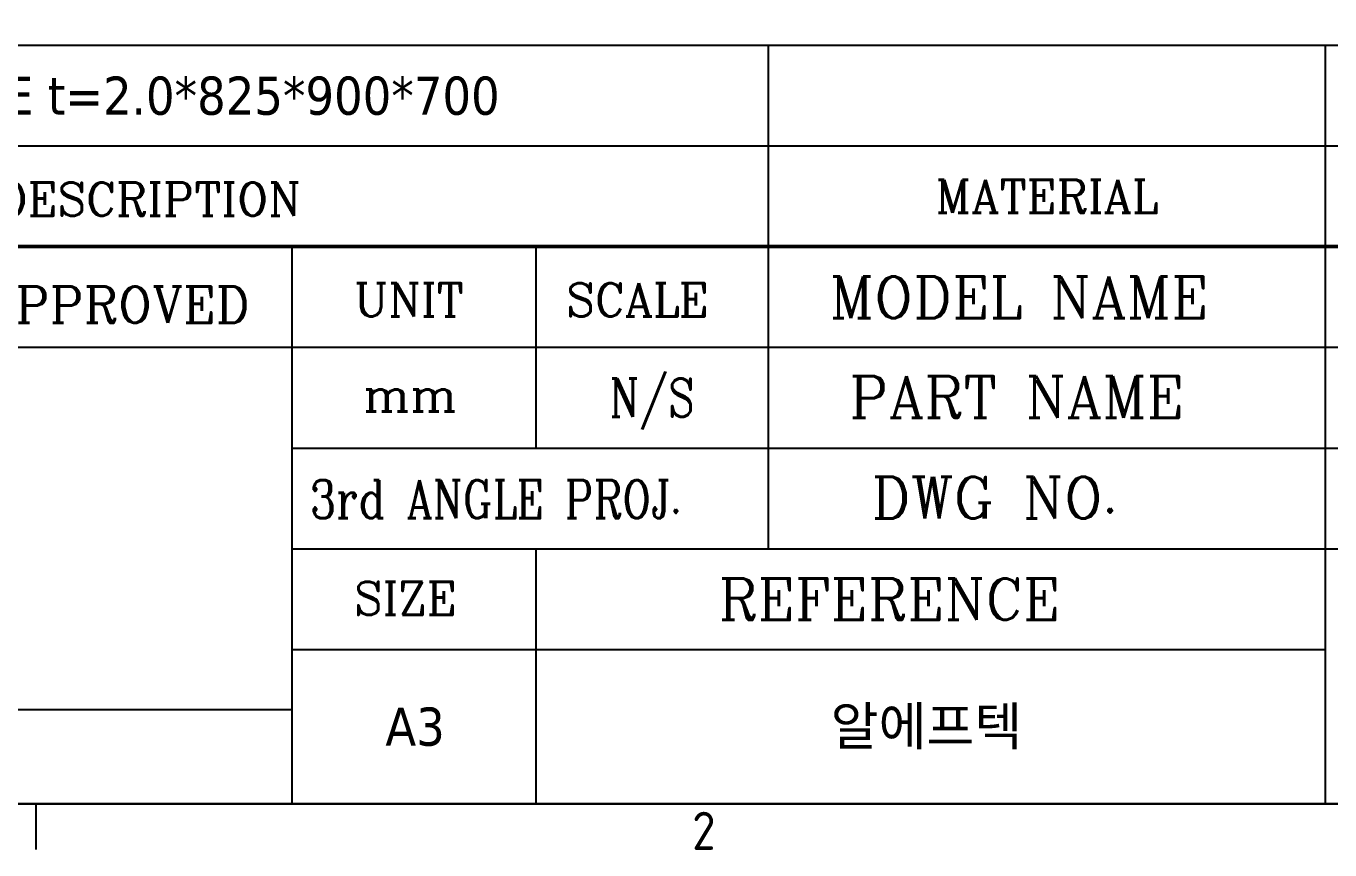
# Model space of a CAD drawing. Header units: millimetres. Extents: x 0 to 6720, y 0 to 4752.
# Drawn here: x 4472 to 5566, y 121 to 812 of the extents above; entities that cross this region are included whole.
import ezdxf
from ezdxf.enums import TextEntityAlignment as Align

# ---------------------------------------------------------------- set-up
doc = ezdxf.new("R2010")
doc.units = ezdxf.units.MM
doc.layers.add('DPAB0445$0$경계(ISO)', color=7, linetype='Continuous', lineweight=25)
doc.layers.add('DPAB0445$0$제목(ISO)', color=5, linetype='Continuous', lineweight=50)
doc.styles.add('DPAB0445$0$RC_284', font='ROMANC.shx')
doc.styles.add('DPAB0445$0$RC_287', font='ROMANC.shx')
doc.styles.add('DPAB0445$0$RC_292', font='ROMANC.shx')
doc.styles.add('DPAB0445$0$문자 텍스트_PSTEK_POSCO', font='isocp.shx')
doc.styles.add('DPAB0445$0$텍스트 스타일198', font='tahoma.ttf')
doc.styles.add('DPAB0445$0$텍스트 스타일333', font='ROMANC.shx', dxfattribs={"width": 0.8})

# ---------------------------------------------------------------- blocks, each defined once
blk = doc.blocks.new('DPAB0445$0$경계 Default Border')
at = {"layer": 'DPAB0445$0$경계(ISO)'}
blk.add_line((280, 10), (280, 7.6), dxfattribs=at)
at = {"layer": 'DPAB0445$0$경계(ISO)', "flags": 128}
blk.add_lwpolyline([(10, 10), (10, 287), (410, 287), (410, 10), (10, 10)], dxfattribs=at)
at = {"layer": 'DPAB0445$0$경계(ISO)', "color": 2, "insert": (314.418, 7.581), "char_height": 2, "attachment_point": 7, "style": 'DPAB0445$0$문자 텍스트_PSTEK_POSCO'}
blk.add_mtext('2', dxfattribs=at)
blk = doc.blocks.new('DPAB0445$0$제목 블록 PSTEK')
at = {"color": 180}
for p, q in [((182.476, 51.565), (372.476, 51.565)), ((280.876, 51.565), (280.876, 41.005)), ((310.088, 51.565), (310.088, 41.005)), ((182.476, 46.285), (372.476, 46.285)), ((255.918, 11.791), (255.918, 41.005)), ((268.692, 41.005), (268.692, 30.445)), ((280.876, 41.005), (280.876, 25.165)), ((310.088, 41.005), (310.088, 11.791)), ((206.451, 35.725), (372.476, 35.725)), ((255.918, 30.445), (372.476, 30.445)), ((255.918, 25.165), (372.476, 25.165)), ((268.692, 25.165), (268.692, 11.791)), ((255.918, 19.885), (310.088, 19.885)), ((206.451, 16.741), (255.918, 16.741)), ((182.476, 11.791), (372.476, 11.791))]:
    blk.add_line(p, q, dxfattribs=at)
at = {"color": 7, "lineweight": 50}
blk.add_line((206.451, 41.005), (372.476, 41.005), dxfattribs=at)
at = {"color": 2, "style": 'DPAB0445$0$RC_284'}
blk.add_text('MATERIAL', height=1.7424, dxfattribs=at).set_placement((295.482, 43.645), align=Align.MIDDLE_CENTER)
at = {"color": 2}
for s, height, style, p in [('DESCRIPTION', 1.7424, 'DPAB0445$0$RC_284', (240.403, 42.623)), ('UNIT', 1.7424, 'DPAB0445$0$RC_284', (259.165, 37.343)), ('SCALE', 1.7424, 'DPAB0445$0$RC_284', (270.293, 37.343)), ('MODEL NAME', 2.178, 'DPAB0445$0$RC_292', (284.096, 37.255)), ('APPROVED', 1.9, 'DPAB0445$0$RC_287', (239.78, 37.009)), ('PART NAME', 2.178, 'DPAB0445$0$RC_292', (285.142, 32.03)), ('mm', 1.7424, 'DPAB0445$0$RC_284', (259.651, 32.354)), (' DWG NO.', 2.178, 'DPAB0445$0$RC_292', (284.812, 26.75)), ('SIZE', 1.7424, 'DPAB0445$0$RC_284', (259.165, 21.695)), ('REFERENCE', 2.178, 'DPAB0445$0$RC_292', (278.274, 21.432))]:
    blk.add_text(s, height=height, dxfattribs=dict(at, style=style)).set_placement(p)
at = {"color": 7, "style": 'DPAB0445$0$텍스트 스타일333', "width": 0.8}
blk.add_text('N/S', height=2, dxfattribs=at).set_placement((274.784, 33.085), align=Align.MIDDLE_CENTER)
at = {"color": 2, "style": 'DPAB0445$0$텍스트 스타일333', "width": 0.8}
blk.add_text('3rd ANGLE PROJ.', height=2, dxfattribs=at).set_placement((256.843, 26.761))
at = {"layer": 'DPAB0445$0$제목(ISO)', "color": 7, "style": 'DPAB0445$0$텍스트 스타일198'}
for tag, p in [('4._COLOR_001', (313.785, 49.869)), ('부품_번호_001', (195.659, 47.681)), ('설명_001', (227.075, 47.922)), ("3._Q'TY_001", (312.705, 47.922)), ('질량\\P3;_001', (349.565, 48.164)), ('4._COLOR_002', (317.922, 46.445)), ('1._MODEL_NAME_001', (330.014, 37.538)), ('제목_001', (338.147, 32.121)), ('부품_번호_001', (334.318, 26.806)), ('설계자_001', (208.993, 25.233)), ('점검자_001', (226.012, 25.234)), ('프로젝트_001', (277.188, 14.843)), ('시트_크기_001', (260.807, 14.838)), ('작성_날짜_001', (207.662, 13.266)), ('점검_날짜_001', (224.15, 13.266))]:
    blk.add_attdef(tag, p, '', height=2, dxfattribs=at)
for tag, p in [('재질', (295.482, 48.925)), ('엔지니어링_승인자', (247.673, 26.233)), ('엔지니어링_승인_날짜', (247.673, 14.266))]:
    blk.add_attdef(tag, text='', height=2, dxfattribs=at).set_placement(p, align=Align.MIDDLE_CENTER)

msp = doc.modelspace()

# ---------------------------------------------------------------- block references
at = {"xscale": 16, "yscale": 16, "zscale": 16}
msp.add_blockref('DPAB0445$0$경계 Default Border', (0, 0), dxfattribs=at)
ref = msp.add_blockref('DPAB0445$0$제목 블록 PSTEK', (600.387, -28.656), dxfattribs=dict(xscale=16, yscale=16, zscale=16))
ref.add_attrib('프로젝트_001', '알에프텍', (5146.973, 209.18), dxfattribs={"layer": 'DPAB0445$0$제목(ISO)', "color": 7, "height": 32, "style": 'DPAB0445$0$텍스트 스타일198'})
ref.add_attrib('시트_크기_001', 'A3', (4773.301, 208.754), dxfattribs={"layer": 'DPAB0445$0$제목(ISO)', "color": 7, "height": 32, "style": 'DPAB0445$0$텍스트 스타일198'})
ref.add_attrib('설명_001', 'STEEL PLATE t=2.0*825*900*700', (4233.656, 738.103), dxfattribs={"layer": 'DPAB0445$0$제목(ISO)', "color": 7, "height": 32, "style": 'DPAB0445$0$텍스트 스타일198'})

doc.saveas('drawing.dxf')
